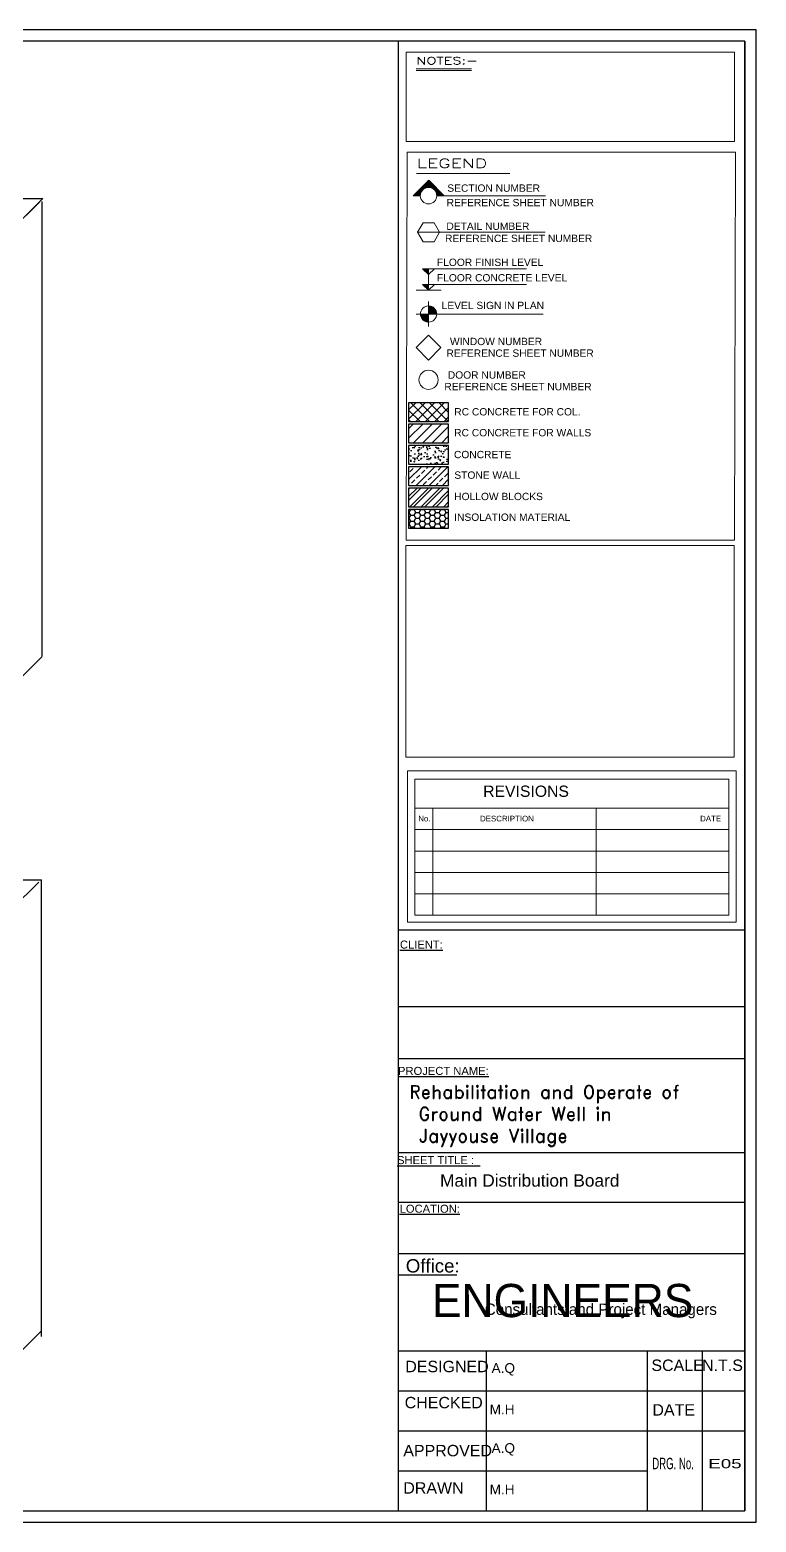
# Model space of a CAD drawing. Header units: inches. Extents: x 191440 to 383551, y 141448 to 284946.
# Drawn here: x 191822.28 to 191841.5, y 141448.15 to 141487.65 of the extents above; entities that cross this region are included whole.
import ezdxf
from ezdxf.enums import TextEntityAlignment as Align

# ---------------------------------------------------------------- set-up
doc = ezdxf.new("R2010")
doc.units = ezdxf.units.IN
doc.header["$MEASUREMENT"] = 0
for name, color, linetype in [('BODY', 7, 'Continuous'), ('dim-f', 8, 'Continuous'), ('I - Outline', 60, 'Continuous'), ('VP', 7, 'Continuous')]:
    doc.layers.add(name, color=color, linetype=linetype)
doc.styles.add('5MM', font='simplex.shx', dxfattribs={"height": 1.25})
doc.styles.add('ROMAND10', font='ROMAND.shx', dxfattribs={"height": 0.2})
doc.styles.add('ROMANT', font='ROMAND.SHX')
doc.styles.get("Standard").update_dxf_attribs({"font": 'txt.shx', "height": 0.2})
doc.styles.add('STYLE7', font='swissi.ttf')

# ---------------------------------------------------------------- blocks, each defined once
blk = doc.blocks.new('engineers')
at = {"layer": 'dim-f', "char_height": 1.25, "attachment_point": 1, "style": '5MM'}
for s, width, insert in [('\\pt0.5;{\\fGill Sans MT|b0|i0|c0|p34;\\H1.08x;\\C30;\\c2254834;ENGINEERS\\P\\ptz;   \\P\\H0.92593x;  }', 116.5, (16.033, 18.44)), ('{\\fGill Sans MT|b0|i0|c0|p34;\\H1.08x;\\C152;\\c12285479; \\H0.34074x;Consultants and Project Managers}', 11.50217, (17.683, 17.64))]:
    blk.add_mtext_dynamic_manual_height_columns(s, width=width, gutter_width=6.25, heights=[0], dxfattribs=dict(at, insert=insert))

msp = doc.modelspace()

# ---------------------------------------------------------------- hatches: boundary and pattern name
at = {"layer": 'I - Outline'}
h = msp.add_hatch(dxfattribs=at)
h.set_pattern_fill('ANSI37', color=8, scale=1.411978)
h.set_pattern_definition([(45, (190929.97985, 141450.87809), (-0.124802422, 0.124802422), []), (135, (190929.97985, 141450.87809), (-0.124802422, -0.124802422), [])])
h.paths.add_polyline_path([(191833.36352, 141477.77627), (191832.30454, 141477.77627), (191832.30454, 141477.28208), (191833.36352, 141477.28208)])
h = msp.add_hatch(dxfattribs=at)
h.set_pattern_fill('ANSI31', color=8, scale=1.411978)
h.set_pattern_definition([(45, (190929.97985, 141450.87809), (-0.124802422, 0.124802422), [])])
h.paths.add_polyline_path([(191833.36352, 141476.71729), (191833.36352, 141477.21148), (191832.30454, 141477.21148), (191832.30454, 141476.71729)])
h = msp.add_hatch(dxfattribs=at)
h.set_pattern_fill('AR-CONC', color=8, scale=0.042359)
h.set_pattern_definition([(50, (190929.97985, 141450.8781), (0.30382673, -0.026581394), [0.03176951, -0.34946461]), (355, (190929.97985, 141450.8781), (-0.05877416, 0.31862367), [0.02541561, -0.27957169]), (100.451444, (190930.00517, 141450.87587), (0.24505257, 0.29204228), [0.02699993, -0.29699922]), (46.1842, (190929.97985, 141450.9628), (0.45207645, -0.07011289), [0.04765426, -0.52419691]), (96.635635, (190930.01753, 141450.95696), (0.3959167, 0.41263027), [0.04049992, -0.44549908]), (351.184164, (190929.97985, 141450.9628), (0.3959167, 0.41263027), [0.03812341, -0.41935753]), (21, (190930.02221, 141450.94163), (0.25284593, -0.17054673), [0.03176951, -0.34946461]), (326, (190930.0222, 141450.94163), (0.10306678, 0.30716882), [0.02541561, -0.27957169]), (71.451445, (190930.04328, 141450.92742), (0.35591271, 0.13662209), [0.02699993, -0.29699922]), (37.5, (190929.97985, 141450.87809), (0.005150835, 0.141011662), [0, -0.27618294, 0, -0.283807623, 0, -0.28063067]), (7.5, (190929.97985, 141450.87809), (0.111434537, 0.167070224), [0, -0.161812704, 0, -0.269829038, 0, -0.10695735]), (327.5, (190929.88539, 141450.87809), (0.226123696, -0.009554096), [0, -0.105898367, 0, -0.330402904, 0, -0.438419238]), (317.5, (190929.84303, 141450.87809), (0.24703385, 0.042403816), [0, -0.137667877, 0, -0.219421416, 0, -0.3113412])])
h.paths.add_polyline_path([(191833.36352, 141476.64669), (191832.30454, 141476.64669), (191832.30454, 141476.1525), (191833.36352, 141476.1525)])
h = msp.add_hatch(dxfattribs=at)
h.set_pattern_fill('ANSI33', color=8, scale=0.988385)
h.set_pattern_definition([(45, (190929.97985, 141450.8781), (-0.17472339, 0.17472339), []), (45, (190930.15458, 141450.8781), (-0.17472339, 0.17472339), [0.123548094, -0.061774047])])
h.paths.add_polyline_path([(191833.36352, 141476.0819), (191832.30454, 141476.0819), (191832.30454, 141475.58771), (191833.36352, 141475.58771)])
h = msp.add_hatch(dxfattribs=at)
h.set_pattern_fill('ANSI32', color=8, scale=0.564791)
h.set_pattern_definition([(45, (190929.97985, 141450.87809), (-0.149762906, 0.149762906), []), (45, (190930.0797, 141450.87809), (-0.149762906, 0.149762906), [])])
h.paths.add_polyline_path([(191833.36352, 141475.51711), (191832.30454, 141475.51711), (191832.30454, 141475.02292), (191833.36352, 141475.02292)])
h = msp.add_hatch(dxfattribs=at)
h.set_pattern_fill('HONEY', color=8, scale=0.705989)
h.set_pattern_definition([(0, (190929.979854, 141450.87809), (0.132372958, 0.076425563), [0.088248639, -0.176497278]), (120, (190929.979854, 141450.87809), (-0.132372958, 0.076425563), [0.088248639, -0.176497278]), (60, (190929.979854, 141450.87809), (0, 0.152851126), [-0.176497278, 0.088248639])])
h.paths.add_polyline_path([(191833.36352, 141474.95232), (191832.30454, 141474.95232), (191832.30454, 141474.45812), (191833.36352, 141474.45812)])

# ---------------------------------------------------------------- linework, layer by layer
at = {"color": 7, "linetype": 'Continuous'}
for p, q in [((191814.20425, 141483.18732), (191822.62419, 141483.18732)), ((191822.60014, 141483.09968), (191822.60014, 141471.06096)), ((191822.58264, 141465.14543), (191822.58264, 141453.06346))]:
    msp.add_line(p, q, dxfattribs=at)
at = {"linetype": 'Continuous'}
msp.add_line((191814.15136, 141465.14543), (191822.58866, 141465.14543), dxfattribs=at)
msp.add_lwpolyline([(191841.5, 141487.64733), (191784, 141487.64733), (191784, 141448.14733), (191841.5, 141448.14733), (191841.5, 141487.64733)])
msp.add_lwpolyline([(191841.2, 141487.34733), (191784.3, 141487.34733), (191784.3, 141448.44733), (191841.2, 141448.44733)], close=True)
at = {"layer": 'BODY', "color": 7, "linetype": 'Continuous'}
for p, q in [((191821.11219, 141481.69105), (191822.62419, 141483.18732)), ((191821.83455, 141482.38553), (191822.53391, 141483.08489)), ((191821.13366, 141469.58786), (191822.59675, 141471.05095)), ((191821.81705, 141464.38803), (191822.51641, 141465.08739)), ((191821.10866, 141451.72786), (191822.57175, 141453.19095))]:
    msp.add_line(p, q, dxfattribs=at)
at = {"layer": 'I - Outline', "color": 7}
for p, q in [((191832.03641, 141448.44733), (191832.03701, 141487.3472)), ((191841.2, 141487.34733), (191841.2, 141448.44733)), ((191841.20679, 141463.81901), (191832.03594, 141463.81888)), ((191841.19029, 141461.78595), (191832.03733, 141461.78582)), ((191832.03671, 141460.42269), (191841.20768, 141460.42282)), ((191832.03671, 141460.42269), (191841.20768, 141460.42282)), ((191841.19999, 141457.92637), (191832.03654, 141457.92647)), ((191832.03628, 141456.61951), (191841.20698, 141456.61964)), ((191841.20716, 141455.2492), (191832.03631, 141455.24907)), ((191832.03642, 141452.68542), (191841.20712, 141452.68555)), ((191834.35191, 141452.68545), (191834.35199, 141448.44733)), ((191838.61313, 141452.68549), (191838.61321, 141448.44733)), ((191840.07042, 141452.68553), (191840.0705, 141448.44733)), ((191832.03644, 141451.62644), (191841.20713, 141451.62657)), ((191832.03645, 141450.56746), (191841.20715, 141450.56758)), ((191832.03646, 141449.50847), (191838.61319, 141449.5086))]:
    msp.add_line(p, q, dxfattribs=at)
at = {"layer": 'I - Outline', "color": 8, "lineweight": 0}
for p, q in [((191832.23677, 141484.69491), (191832.23701, 141487.05349)), ((191832.23701, 141487.05349), (191840.92893, 141487.05361)), ((191840.92893, 141487.05361), (191840.92869, 141484.69503)), ((191832.5064, 141486.61783), (191833.96943, 141486.61786)), ((191832.5064, 141486.56967), (191833.96943, 141486.5697)), ((191840.92869, 141484.69503), (191832.23677, 141484.69491)), ((191832.23696, 141474.1422), (191832.26511, 141484.41251)), ((191832.26511, 141484.41251), (191840.95703, 141484.41263)), ((191840.95703, 141484.41263), (191840.92888, 141474.14232)), ((191832.51633, 141483.84778), (191834.9791, 141483.84783)), ((191832.7017, 141483.43272), (191832.64988, 141483.48454)), ((191832.73047, 141483.4507), (191832.67325, 141483.50792)), ((191832.76336, 141483.46456), (191832.69662, 141483.53129)), ((191832.80131, 141483.47335), (191832.71999, 141483.55466)), ((191832.73114, 141483.45104), (191832.83146, 141483.55136)), ((191832.80001, 141483.47317), (191832.83146, 141483.50462)), ((191832.90571, 141483.46244), (191832.83146, 141483.53669)), ((191832.84648, 141483.47493), (191832.83146, 141483.48995)), ((191832.88826, 141483.46793), (191832.96282, 141483.54249)), ((191832.9226, 141483.45552), (191832.98619, 141483.51912)), ((191832.9526, 141483.43878), (191833.00957, 141483.49575)), ((191832.97882, 141483.41825), (191833.03294, 141483.47238)), ((191832.61304, 141483.25702), (191832.42236, 141483.25702)), ((191832.45669, 141483.25702), (191832.43953, 141483.27418)), ((191832.50344, 141483.25702), (191832.4629, 141483.29756)), ((191832.55018, 141483.25702), (191832.48627, 141483.32093)), ((191832.59693, 141483.25702), (191832.50964, 141483.3443)), ((191832.61494, 141483.28575), (191832.53302, 141483.36768)), ((191832.53713, 141483.25702), (191832.63744, 141483.35734)), ((191832.62354, 141483.3239), (191832.55639, 141483.39105)), ((191832.63724, 141483.35695), (191832.57976, 141483.41442)), ((191832.58387, 141483.25702), (191832.61532, 141483.28847)), ((191832.65508, 141483.38585), (191832.60313, 141483.4378)), ((191832.67661, 141483.41106), (191832.62651, 141483.46117)), ((191833.00147, 141483.39416), (191833.05631, 141483.449)), ((191833.0205, 141483.36644), (191833.07969, 141483.42563)), ((191833.03558, 141483.33477), (191833.10306, 141483.40226)), ((191833.11113, 141483.25703), (191833.03687, 141483.33129)), ((191833.04593, 141483.29838), (191833.12643, 141483.37889)), ((191833.06438, 141483.25703), (191833.04936, 141483.27205)), ((191835.92372, 141483.25709), (191833.04988, 141483.25703)), ((191833.05133, 141483.25703), (191833.14981, 141483.35552)), ((191833.09807, 141483.25703), (191833.17318, 141483.33214)), ((191833.14482, 141483.25703), (191833.19655, 141483.30877)), ((191833.19156, 141483.25703), (191833.21993, 141483.2854)), ((191833.23831, 141483.25704), (191833.2433, 141483.26203)), ((191832.68562, 141482.54222), (191832.53976, 141482.28958)), ((191835.91453, 141482.28965), (191832.53976, 141482.28958)), ((191832.53976, 141482.28958), (191832.68563, 141482.03695)), ((191832.97734, 141482.54223), (191832.68562, 141482.54222)), ((191833.1232, 141482.28959), (191832.97734, 141482.54223)), ((191832.97735, 141482.03695), (191833.1232, 141482.28959)), ((191832.68563, 141482.03695), (191832.97735, 141482.03695)), ((191832.67513, 141481.32145), (191835.42356, 141481.3215)), ((191832.8315, 141481.17141), (191832.67513, 141481.32145)), ((191832.68249, 141481.31439), (191832.68955, 141481.32145)), ((191832.69044, 141481.30676), (191832.70514, 141481.32145)), ((191832.6984, 141481.29913), (191832.72072, 141481.32145)), ((191832.70635, 141481.2915), (191832.7363, 141481.32145)), ((191832.7143, 141481.28387), (191832.75188, 141481.32145)), ((191832.72225, 141481.27624), (191832.76746, 141481.32145)), ((191832.7302, 141481.26861), (191832.78305, 141481.32145)), ((191832.73815, 141481.26098), (191832.79863, 141481.32145)), ((191832.74611, 141481.25335), (191832.81421, 141481.32145)), ((191832.75406, 141481.24572), (191832.82979, 141481.32145)), ((191832.76201, 141481.23809), (191832.8315, 141481.30758)), ((191832.76996, 141481.23046), (191832.8315, 141481.292)), ((191832.77791, 141481.22283), (191832.8315, 141481.27642)), ((191832.78587, 141481.2152), (191832.8315, 141481.26083)), ((191832.79382, 141481.20757), (191832.8315, 141481.24525)), ((191832.80177, 141481.19994), (191832.8315, 141481.22967)), ((191832.80972, 141481.19231), (191832.8315, 141481.21409)), ((191832.81767, 141481.18468), (191832.8315, 141481.19851)), ((191832.82563, 141481.17705), (191832.8315, 141481.18293)), ((191832.8315, 141481.17141), (191832.98787, 141481.32146)), ((191832.8315, 141481.32145), (191832.83151, 141480.75986)), ((191832.50045, 141480.75986), (191833.16257, 141480.75987)), ((191832.67514, 141480.9099), (191835.42357, 141480.90995)), ((191832.83151, 141480.75986), (191832.67514, 141480.9099)), ((191832.67922, 141480.90598), (191832.68314, 141480.9099)), ((191832.68717, 141480.89835), (191832.69872, 141480.9099)), ((191832.69513, 141480.89072), (191832.71431, 141480.9099)), ((191832.70308, 141480.88309), (191832.72989, 141480.9099)), ((191832.71103, 141480.87546), (191832.74547, 141480.9099)), ((191832.71898, 141480.86783), (191832.76105, 141480.9099)), ((191832.72693, 141480.8602), (191832.77663, 141480.9099)), ((191832.73489, 141480.85257), (191832.79221, 141480.9099)), ((191832.74284, 141480.84494), (191832.8078, 141480.9099)), ((191832.75079, 141480.83731), (191832.82338, 141480.9099)), ((191832.75874, 141480.82968), (191832.83151, 141480.90245)), ((191832.76669, 141480.82205), (191832.83151, 141480.88687)), ((191832.77465, 141480.81442), (191832.83151, 141480.87129)), ((191832.7826, 141480.80679), (191832.83151, 141480.85571)), ((191832.79055, 141480.79916), (191832.83151, 141480.84013)), ((191832.7985, 141480.79153), (191832.83151, 141480.82454)), ((191832.80645, 141480.7839), (191832.83151, 141480.80896)), ((191832.81441, 141480.77627), (191832.83151, 141480.79338)), ((191832.82236, 141480.76864), (191832.83151, 141480.7778)), ((191832.83031, 141480.76101), (191832.83151, 141480.76222)), ((191832.83151, 141480.75986), (191832.98788, 141480.90991)), ((191832.83152, 141480.45645), (191832.83153, 141479.79433)), ((191832.83152, 141480.32592), (191832.84513, 141480.33953)), ((191832.83152, 141480.31034), (191832.85933, 141480.33816)), ((191832.83152, 141480.29476), (191832.87273, 141480.33597)), ((191832.83152, 141480.27918), (191832.88542, 141480.33308)), ((191832.83152, 141480.2636), (191832.89749, 141480.32957)), ((191832.83152, 141480.24802), (191832.90899, 141480.32549)), ((191832.83152, 141480.23243), (191832.91997, 141480.32089)), ((191832.83152, 141480.21685), (191832.93046, 141480.31579)), ((191832.83152, 141480.20127), (191832.94049, 141480.31024)), ((191832.50046, 141480.12539), (191835.86613, 141480.12545)), ((191832.61738, 141480.11178), (191832.63099, 141480.12539)), ((191832.61876, 141480.09758), (191832.64657, 141480.12539)), ((191832.62094, 141480.08418), (191832.66215, 141480.12539)), ((191832.62383, 141480.07148), (191832.67774, 141480.12539)), ((191832.62734, 141480.05941), (191832.69332, 141480.12539)), ((191832.63143, 141480.04791), (191832.7089, 141480.12539)), ((191832.63603, 141480.03694), (191832.72448, 141480.12539)), ((191832.64112, 141480.02645), (191832.74006, 141480.12539)), ((191832.64668, 141480.01642), (191832.75564, 141480.12539)), ((191832.65268, 141480.00684), (191832.77123, 141480.12539)), ((191832.6591, 141479.99768), (191832.78681, 141480.12539)), ((191832.66593, 141479.98893), (191832.80239, 141480.12539)), ((191832.67318, 141479.98059), (191832.81797, 141480.12539)), ((191832.68082, 141479.97265), (191832.83152, 141480.12336)), ((191832.68886, 141479.96511), (191832.83152, 141480.10778)), ((191832.69731, 141479.95798), (191832.83152, 141480.0922)), ((191832.70616, 141479.95125), (191832.83152, 141480.07662)), ((191832.71543, 141479.94494), (191832.83152, 141480.06103)), ((191832.72513, 141479.93905), (191832.83152, 141480.04545)), ((191832.73527, 141479.93362), (191832.83152, 141480.02987)), ((191832.74589, 141479.92865), (191832.83152, 141480.01429)), ((191832.757, 141479.92418), (191832.83153, 141479.99871)), ((191832.76864, 141479.92024), (191832.83153, 141479.98312)), ((191832.78087, 141479.91688), (191832.83153, 141479.96754)), ((191832.79374, 141479.91417), (191832.83153, 141479.95196)), ((191832.80733, 141479.91219), (191832.83153, 141479.93638)), ((191832.82177, 141479.91104), (191832.83153, 141479.9208)), ((191832.83152, 141480.18569), (191832.95007, 141480.30424)), ((191832.83152, 141480.17011), (191832.95923, 141480.29782)), ((191832.83152, 141480.15452), (191832.96798, 141480.29099)), ((191832.83152, 141480.13894), (191832.97632, 141480.28374)), ((191832.83355, 141480.12539), (191832.98426, 141480.2761)), ((191832.84914, 141480.12539), (191832.9918, 141480.26806)), ((191832.86472, 141480.12539), (191832.99893, 141480.25961)), ((191832.8803, 141480.12539), (191833.00566, 141480.25076)), ((191832.89588, 141480.12539), (191833.01197, 141480.24149)), ((191832.91146, 141480.12539), (191833.01786, 141480.23179)), ((191832.92704, 141480.12539), (191833.02329, 141480.22165)), ((191832.94263, 141480.12539), (191833.02826, 141480.21103)), ((191832.95821, 141480.12539), (191833.03274, 141480.19992)), ((191832.97379, 141480.12539), (191833.03667, 141480.18828)), ((191832.98937, 141480.1254), (191833.04003, 141480.17605)), ((191833.00495, 141480.1254), (191833.04274, 141480.16318)), ((191833.02054, 141480.1254), (191833.04473, 141480.14959)), ((191833.03612, 141480.1254), (191833.04587, 141480.13515)), ((191832.82809, 141479.56271), (191832.50048, 141479.23509)), ((191833.15571, 141479.23511), (191832.82809, 141479.56271)), ((191832.50048, 141479.23509), (191832.8281, 141478.90749)), ((191832.8281, 141478.90749), (191833.15571, 141479.23511)), ((191832.22797, 141473.99553), (191840.91989, 141473.99565)), ((191832.22808, 141468.39926), (191832.22797, 141473.99553)), ((191840.92888, 141474.14232), (191832.23696, 141474.1422)), ((191840.91989, 141473.99565), (191840.92, 141468.39937)), ((191840.92, 141468.39937), (191832.22808, 141468.39926)), ((191832.27532, 141468.03702), (191840.96724, 141468.03714)), ((191832.2754, 141464.03259), (191832.27532, 141468.03702)), ((191832.46495, 141467.813), (191840.77762, 141467.81311)), ((191832.46502, 141464.21664), (191832.46495, 141467.813)), ((191840.77762, 141467.81311), (191840.77769, 141464.21675)), ((191840.96724, 141468.03714), (191840.96732, 141464.03271)), ((191832.46497, 141467.04211), (191840.77764, 141467.04222)), ((191832.94112, 141467.04212), (191832.94118, 141464.21665)), ((191837.26989, 141467.0422), (191837.26995, 141464.21673)), ((191832.46498, 141466.47701), (191840.77765, 141466.47712)), ((191832.46499, 141465.91192), (191840.77766, 141465.91203)), ((191832.465, 141465.34683), (191840.77767, 141465.34694)), ((191832.46501, 141464.78173), (191840.77768, 141464.78184)), ((191840.77769, 141464.21675), (191832.46502, 141464.21664)), ((191840.96732, 141464.03271), (191832.2754, 141464.03259))]:
    msp.add_line(p, q, dxfattribs=at)
at = {"layer": 'I - Outline', "color": 8}
for p, q in [((191832.42236, 141483.25702), (191832.83532, 141483.66999)), ((191832.44364, 141483.25702), (191832.83146, 141483.64485)), ((191832.49038, 141483.25702), (191832.83146, 141483.59811)), ((191832.83146, 141483.48995), (191832.74337, 141483.57803)), ((191832.83146, 141483.53669), (191832.76674, 141483.60141)), ((191832.83146, 141483.58344), (191832.79011, 141483.62478)), ((191832.83146, 141483.63018), (191832.81348, 141483.64815)), ((191832.83146, 141483.47545), (191832.83146, 141483.66613)), ((191832.83146, 141483.64485), (191832.84596, 141483.65936)), ((191832.83146, 141483.59811), (191832.86933, 141483.63598)), ((191833.20462, 141483.25704), (191832.83146, 141483.63018)), ((191832.83146, 141483.55136), (191832.8927, 141483.61261)), ((191832.83146, 141483.50462), (191832.91607, 141483.58924)), ((191833.15787, 141483.25703), (191832.83146, 141483.58344)), ((191833.24829, 141483.25704), (191832.83532, 141483.66999)), ((191832.84838, 141483.47479), (191832.93945, 141483.56587))]:
    msp.add_line(p, q, dxfattribs=at)
at = {"layer": 'I - Outline', "color": 4}
msp.add_line((191832.03651, 141454.69042), (191833.5753, 141454.6953), dxfattribs=at)
at = {"layer": 'I - Outline', "color": 8}
for points in [[(191833.36352, 141477.77627), (191832.30454, 141477.77627), (191832.30454, 141477.28208), (191833.36352, 141477.28208)], [(191833.36352, 141477.21148), (191832.30454, 141477.21148), (191832.30454, 141476.71729), (191833.36352, 141476.71729)], [(191833.36352, 141476.64669), (191832.30454, 141476.64669), (191832.30454, 141476.1525), (191833.36352, 141476.1525)], [(191833.36352, 141476.0819), (191832.30454, 141476.0819), (191832.30454, 141475.58771), (191833.36352, 141475.58771)], [(191833.36352, 141475.51711), (191832.30454, 141475.51711), (191832.30454, 141475.02292), (191833.36352, 141475.02292)], [(191833.36352, 141474.95232), (191832.30454, 141474.95232), (191832.30454, 141474.45812), (191833.36352, 141474.45812)]]:
    msp.add_lwpolyline(points, close=True, dxfattribs=at)
at = {"layer": 'I - Outline', "color": 8, "lineweight": 0}
for centre, radius in [((191832.83146, 141483.25703), 0.21842), ((191832.83152, 141480.12539), 0.21457), ((191832.83156, 141478.3849), 0.25338)]:
    msp.add_circle(centre, radius, dxfattribs=at)

# ---------------------------------------------------------------- block references
at = {"layer": 'I - Outline', "xscale": 0.6506395646974747, "yscale": 0.6506395646974747, "zscale": 0.6506395646974747, "rotation": 0.0010941101885149}
msp.add_blockref('engineers', (191822.48867, 141442.45471), dxfattribs=at)

# ---------------------------------------------------------------- texts
at = {"layer": 'I - Outline', "color": 7, "style": 'ROMANT', "width": 1.5}
for s, height, p in [('NOTES:-', 0.187366, (191832.50975, 141486.73446)), ('LEGEND', 0.243576, (191832.52371, 141483.99344))]:
    msp.add_text(s, height=height, rotation=0.001094, dxfattribs=at).set_placement(p)
at = {"layer": 'I - Outline', "color": 8, "lineweight": 0, "style": 'STYLE7'}
for s, height, p in [('SECTION NUMBER', 0.1939171, (191833.32786, 141483.36162)), ('REFERENCE SHEET NUMBER', 0.1939171, (191833.30973, 141482.97841)), ('DETAIL NUMBER', 0.1939171, (191833.30279, 141482.35252)), ('REFERENCE SHEET NUMBER', 0.1939171, (191833.26651, 141482.03115)), ('FLOOR FINISH LEVEL', 0.1939171, (191833.05273, 141481.39746)), ('FLOOR CONCRETE LEVEL', 0.1939171, (191833.05294, 141480.98748)), ('LEVEL SIGN IN PLAN', 0.1939171, (191833.17775, 141480.2561)), ('REFERENCE SHEET NUMBER', 0.1939171, (191833.30483, 141478.99396)), ('WINDOW NUMBER', 0.1939171, (191833.39777, 141479.3025)), ('DOOR NUMBER', 0.1939171, (191833.34195, 141478.41497)), ('REFERENCE SHEET NUMBER', 0.1939171, (191833.24901, 141478.10644)), ('RC CONCRETE FOR COL.', 0.1939171, (191833.51188, 141477.4409)), ('RC CONCRETE FOR WALLS', 0.1939171, (191833.50946, 141476.88781)), ('CONCRETE', 0.193917, (191833.50357, 141476.30906)), ('STONE WALL', 0.193917, (191833.51356, 141475.76458)), ('HOLLOW BLOCKS', 0.1939171, (191833.51029, 141475.19977)), ('INSOLATION MATERIAL', 0.1939171, (191833.5103, 141474.65082)), ('A.Q', 0.257433, (191834.49937, 141452.09822)), ('M.H', 0.257433, (191834.44774, 141451.00407)), ('A.Q', 0.257433, (191834.49941, 141449.98025)), ('M.H', 0.257433, (191834.44778, 141448.88611))]:
    msp.add_text(s, height=height, rotation=0.001094, dxfattribs=at).set_placement(p)
at = {"layer": 'I - Outline', "color": 4, "style": 'STYLE7'}
for s, height, p in [('REVISIONS', 0.298334, (191834.27701, 141467.3454)), ('No.', 0.149167, (191832.55919, 141466.69666)), ('DESCRIPTION', 0.149167, (191834.19385, 141466.69477)), ('DATE', 0.149167, (191840.01876, 141466.69498)), ('Office:', 0.352995, (191832.22881, 141454.75541)), ('DESIGNED', 0.302446, (191832.21595, 141452.11582)), ('SCALE', 0.302446, (191838.72904, 141452.14887)), ('N.T.S', 0.302446, (191840.07042, 141452.14887)), ('CHECKED', 0.302446, (191832.20021, 141451.16048)), ('DATE', 0.302446, (191838.75465, 141450.96734)), ('APPROVED', 0.302446, (191832.16334, 141449.8897)), ('DRAWN', 0.302446, (191832.16334, 141448.90132))]:
    msp.add_text(s, height=height, rotation=0.001094, dxfattribs=at).set_placement(p)
for s, height, p in [('%%UCLIENT:', 0.211797, (191832.64144, 141463.32935)), ('%%UPROJECT NAME:', 0.2117967, (191833.2234, 141459.98537)), ('%%USHEET TITLE :  ', 0.2117967, (191833.09883, 141457.62477)), ('%%ULOCATION:', 0.2117967, (191832.86384, 141456.33771))]:
    msp.add_text(s, height=height, rotation=0.001094, dxfattribs=at).set_placement(p, align=Align.CENTER)
for s, height, width, p, p2 in [('DRG. No.', 0.302446, 0.621053, (191838.75011, 141449.54858), (191839.85302, 141449.5486)), ('E05', 0.241957, 1.556051, (191840.23295, 141449.57444), (191841.11528, 141449.57446))]:
    msp.add_text(s, height=height, rotation=0.001094, dxfattribs=dict(at, width=width)).set_placement(p, p2, align=Align.FIT)
at = {"layer": 'VP', "insert": (191832.324, 141459.70944), "char_height": 0.3487507, "width": 20.1403528, "attachment_point": 1, "style": 'ROMAND10'}
msp.add_mtext('Rehabilitation and Operate of\\P Ground Water Well in\\P Jayyouse Village', dxfattribs=at)
at = {"layer": 'VP', "insert": (191835.5087, 141457.02314), "char_height": 0.4446, "width": 658.3725157, "attachment_point": 8}
msp.add_mtext('{\\fArial|b0|i0|c0|p34;\\H0.7351x;Main Distribution Board}', dxfattribs=at)

doc.saveas('drawing.dxf')
